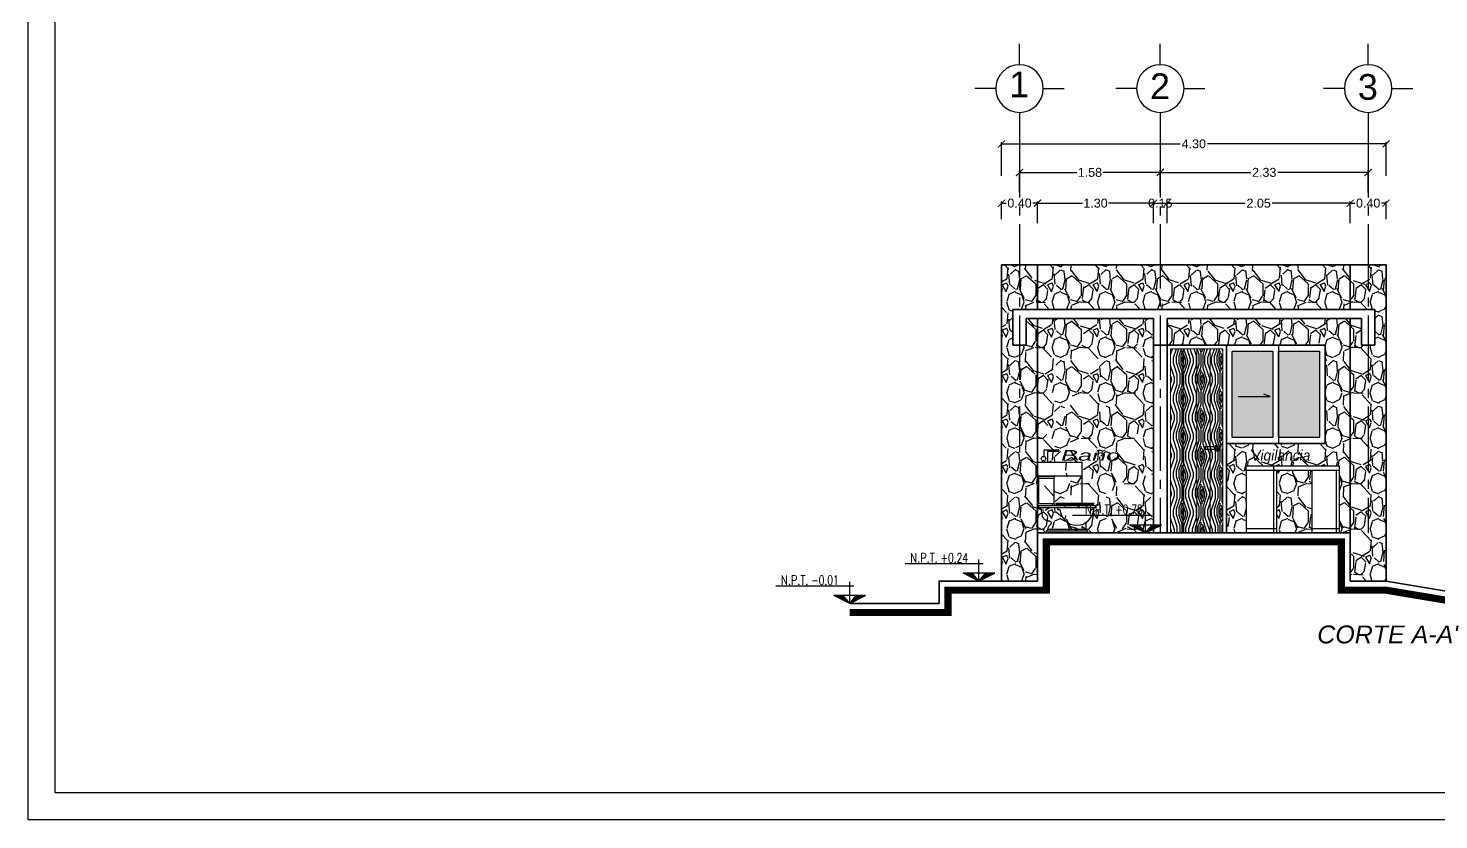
# Model space of a CAD drawing. Header units: millimetres. Extents: x 525387 to 527545, y 2235066 to 2235448.
# Drawn here: x 525706.13 to 525721.91, y 2235177.97 to 2235186.83 of the extents above; entities that cross this region are included whole.
import ezdxf
from ezdxf.enums import TextEntityAlignment as Align

# ---------------------------------------------------------------- set-up
doc = ezdxf.new("R2010")
doc.units = ezdxf.units.MM
doc.linetypes.add('ACAD_ISO04W100', pattern=[30, 24, -3, 0, -3])
for name, color, linetype in [('auxiliar', 6, 'Continuous'), ('COTAS', 2, 'Continuous'), ('EJES', 1, 'Continuous'), ('muebles', 2, 'Continuous'), ('pie de plano', 7, 'Continuous'), ('Texto', 7, 'Continuous'), ('ventanas', 3, 'Continuous')]:
    doc.layers.add(name, color=color, linetype=linetype)
doc.layers.add('muro', color=5, linetype='Continuous', lineweight=35)
doc.layers.add('puertas', color=2, linetype='Continuous', lineweight=13)
doc.styles.add('ARIAL', font='ariali.ttf')
doc.styles.add('ROMANS', font='romans')
doc.styles.get("Standard").update_dxf_attribs({"font": 'arial.ttf'})
doc.styles.add('STYLE1', font='arial.ttf')
doc.dimstyles.new('ISO-25', dxfattribs={"dimtxt": 0.04, "dimasz": 0.02, "dimexe": 0.02, "dimexo": 0.02, "dimgap": 0.02, "dimtad": 0, "dimtih": 1, "dimtoh": 1, "dimzin": 1, "dimdsep": 46, "dimtxsty": 'Standard', "dimcen": 0.02, "dimazin": 0, "dimtfac": 1, "dimtmove": 0, "dimatfit": 3, "dimfxl": 1, "dimarcsym": 0})
pattern_1 = [(138.0127875000001, (-71.97392031262443, -8.475744534792602), (-4.571999999716357, 4.064000000319163), [0.06834428800000002, -6.766096727913001]), (94.96974100000003, (-72.02472031262442, -8.430024534792603), (0.5080000289395837, -6.095999997588102), [0.117280944, -11.61080977870479]), (42.51044709999998, (-72.03488031262442, -8.313184534792603), (-5.587999998049193, -5.080000002145498), [0.08269630399999997, -8.186944558819993]), (177.273689, (-72.16188031262442, -8.115064534792602), (10.15999999994663, -0.5080000010639469), [0.106800904, -10.5732874851476]), (202.8336541800001, (-72.26856031262443, -8.109984534792602), (6.095999999911093, 2.540000000212681), [0.10472674, -10.3679615490688]), (267.2736889999999, (-72.36508031262443, -8.150624534792602), (0.5080000010639476, 10.15999999994663), [0.106800904, -10.5732874851476]), (307.69424047, (-72.37016031262442, -8.257304534792603), (-5.080000000380083, 6.603999999707181), [0.1412387319999999, -13.9826230628494]), (342.25532837, (-72.28380031262442, -8.369064534792603), (11.17599999969577, -3.556000000955861), [0.133343904, -13.201051320381]), (31.42956562000002, (-72.15680031262443, -8.409704534792603), (6.603999999645206, 4.064000000576624), [0.1071626, -10.6091091397424]), (85.23635829999996, (-72.06536031262442, -8.353824534792603), (-0.5080000008778524, -5.587999999919906), [0.122342656, -5.994787389999998]), (132.3974378, (-72.05520031262442, -8.231904534792601), (-5.588000000212799, 6.095999999804934), [0.158215584, -15.6633545024354]), (48.81407483, (-72.16696031262443, -8.617984534792603), (3.048000000247837, 3.555999999786702), [0.054000908, -5.346113164868801]), (81.46923440000003, (-72.13140031262442, -8.577344534792601), (-1.01599999884747, -6.604000000177932), [0.102736396, -10.17092779940799]), (134.9999999999999, (-72.11616031262443, -8.475744534792602), (-0.508000000000048, 1.643723596710471e-16), [0.07184186800000002, -0.6465786216856001]), (113.19859051, (-72.05520031262442, -8.440184534792602), (1.015999999821867, -2.540000000069218), [0.03868826400000001, -3.8301244737788]), (201.80140949, (-72.07044031262443, -8.404624534792601), (1.523999999964575, 0.5080000001062989), [0.05471312399999999, -2.680950597999999]), (300.96375653, (-72.12124031262442, -8.424944534792601), (1.015999999944225, -1.524000000037277), [0.088863932, -2.873259630582]), (71.56505118000001, (-72.07552031262442, -8.501144534792601), (-0.507999999946751, -1.016000000026517), [0.06425742800000002, -1.5421796233656]), (286.389540334, (-72.07044031262443, -8.109984534792602), (1.524000000000048, -5.08000000000003), [0.09001759999999998, -8.911765334507795]), (340.34617594, (-72.04504031262442, -8.196344534792603), (-5.587999999934083, 2.032000000185864), [0.075519788, -7.476443135640001]), (203.1985905099999, (-71.97392031262443, -8.501144534792601), (2.540000000071057, 1.015999999822652), [0.07737602000000002, -3.7914367177788]), (253.61045967, (-72.04504031262442, -8.531624534792602), (1.523999999644573, 5.080000000106459), [0.09001759999999998, -8.911765334507994]), (249.44395478, (-72.38540031262443, -8.109984534792602), (1.016000000000043, 2.539999999999973), [0.08680704, -4.253546862621202]), (204.7751406, (-72.41588031262442, -8.191264534792602), (5.587999998625453, 2.540000003023386), [0.07273442399999995, -7.200718676143999]), (336.80140949, (-72.48192031262442, -8.506224534792603), (2.540000000063861, -1.01599999984046), [0.07737602000000002, -3.7914367177788]), (287.35402464, (-72.41080031262442, -8.536704534792602), (-2.032000000426492, 6.603999999868606), [0.08515654800000004, -8.430475196040002]), (339.44395478, (-72.48192031262442, -8.257304534792603), (-2.539999999992927, 1.016000000017693), [0.04340351999999997, -4.296950382621198]), (11.309932474, (-72.48192031262442, -8.475744534792602), (2.032000000000074, 0.5080000000000797), [0.02590292, -2.564398992905201]), (75.96375653200006, (-72.45652031262442, -8.470664534792602), (-0.5079999999999734, -1.523999999999903), [0.10472674, -1.9898109178138]), (96.00900595999991, (-72.43112031262443, -8.369064534792603), (0.5080000002658699, -5.079999999973075), [0.09705339999999998, -9.608272972667399]), (213.6900675300001, (-72.16696031262443, -8.424944534792601), (1.015999999964741, 0.5080000000705936), [0.073264776, -1.758355271936]), (263.1572265899999, (-72.22792031262442, -8.465584534792603), (-1.015999999547881, -8.636000000053137), [0.127911352, -12.6632018130062]), (330.9453958999999, (-72.24316031262443, -8.592584534792602), (-3.555999999968051, 2.032000000055938), [0.05230164800000001, -5.177878463622001]), (0, (-72.19744031262442, -8.617984534792603), (0.5080000000000002, 0.508), [0.03048000000000001, -0.4775200000000001]), (30.25643716000002, (-72.41588031262442, -8.358904534792602), (-3.55600000014196, -2.031999999751433), [0.07057339199999996, -6.986788154639997]), (318.0127875, (-72.35492031262443, -8.323344534792602), (4.571999999702041, -4.06400000033507), [0.136688576, -6.697752439913001]), (270, (-72.25332031262442, -8.414784534792602), (0.508, -0.5080000000000002), [0.13208, -0.3759200000000001]), (235.3048465, (-72.25332031262442, -8.546864534792602), (-3.555999997250917, -5.080000001924306), [0.08032191200000001, -7.951863344828002]), (164.0546040999999, (-72.29904031262443, -8.612904534792602), (-2.03200000000895, 0.5079999999645117), [0.073965816, -3.624330007754401]), (117.6459753599999, (-72.37016031262442, -8.592584534792602), (-5.07999999932615, 9.652000000354674), [0.12042902, -11.9224928845876]), (85.42607873999997, (-72.42604031262442, -8.485904534792603), (0.5079999999998969, 6.603999999999767), [0.127405892, -12.613169291248])]

# ---------------------------------------------------------------- blocks, each defined once
blk = doc.blocks.new('Muba02al')
at = {"color": 0, "linetype": 'ByBlock'}
for p, q in [((0.02500000000000036, 0.745000000000001), (0.02500000000000036, 0.3850000000000016)), ((0.02500000000000036, 0.745000000000001), (0.2249999999999996, 0.745000000000001)), ((0.2249999999999996, 0.745000000000001), (0.2249999999999996, 0.3850000000000016)), ((0.02500000000000036, 0.7199999999999989), (0.2249999999999996, 0.7199999999999989)), ((0.02500000000000036, 0.3850000000000016), (0.2249999999999996, 0.3850000000000016)), ((0.2503126422590114, 0.3925871186160528), (0.7496873577409904, 0.3925871186160528)), ((0.2503126422590114, 0.3925871186160528), (0.2503126422590114, 0.3725871186160532)), ((0.2503126422590114, 0.3725871186160532), (0.7496873577409904, 0.3725871186160532)), ((0.7496873577409904, 0.3725871186160532), (0.7496873577409904, 0.3925871186160528)), ((0.02500000000000036, 0.3599999999999994), (0.7750000000000004, 0.3599999999999994)), ((0.02500000000000036, 0.3599999999999994), (0.02500000000000036, 0.3349999999999973)), ((0.02500000000000036, 0.3349999999999973), (0.7750000000000004, 0.3349999999999973)), ((0.2750000000000004, 0.3349999999999973), (0.2750000000000004, 0.3099999999999987)), ((0.2750000000000004, 0.3099999999999987), (0.3047940579615229, 0.3099999999999987)), ((0.75, 0.3099999999999987), (0.75, 0.3349999999999973)), ((0.7750000000000004, 0.3349999999999973), (0.7750000000000004, 0.3599999999999994)), ((0.125, 0.02500000000000213), (0.6750000000000007, 0.02500000000000213)), ((0.125, 0.02500000000000213), (0.125, 0)), ((0.125, 0), (0.6750000000000007, 0)), ((0.1467287260846, 0.05000000000000071), (0.6499999999999968, 0.05000000000000071)), ((0.6499999999999986, 0.02500000000000213), (0.649999999999995, 0.1371423583025795)), ((0.6750000000000007, 0), (0.6749999999999989, 0.02500000000000213))]:
    blk.add_line(p, q, dxfattribs=at)
blk.add_lwpolyline([(0.1419965756942556, 0.02500000000000213), (0.1473731765537512, 0.05340463856805044), (0.1508805975453047, 0.06670495325166925), (0.1547303627555348, 0.07753913356862441), (0.1588043393202465, 0.08623776700251184), (0.1629843943752505, 0.09313144103692039), (0.1671523950563589, 0.09855074315544599), (0.1711902084993806, 0.1028262608416846), (0.1749797018401225, 0.1062885815792285), (0.1784236364624867, 0.1092288797453556), (0.1815083507427211, 0.1117806772920744), (0.1842410773051633, 0.1140380830650827), (0.1866290487741527, 0.1160952059100744), (0.1886794977740269, 0.1180461546727436), (0.1903996569291238, 0.1199850381987844), (0.1917967588637826, 0.1220059653338943), (0.192878036202341, 0.1242030449237639), (0.1936446943821881, 0.1266426357698478), (0.1940738300929201, 0.1292800964966254), (0.1941365128371846, 0.1320430356843225), (0.1938038121176291, 0.1348590619131862), (0.1930467974368995, 0.1376557837634458), (0.1918365382976432, 0.1403608098153342), (0.1901441042025098, 0.1429017486490913), (0.1879405646541432, 0.1452062088449431), (0.1851994000299726, 0.1472235164090669), (0.181903734206541, 0.1489898670513341), (0.1780391019351732, 0.1505631739075604), (0.1735910379671921, 0.1520013501135615), (0.1685450770539223, 0.1533623088051463), (0.1628867539466849, 0.1547039631181271), (0.1566016033968065, 0.156084226188316), (0.1496751601556081, 0.1575610111515218), (0.1421299257210329, 0.1592183724895868), (0.1341362685774907, 0.161244930068456), (0.1259015239560082, 0.1638554451000971), (0.1176330270876154, 0.1672646787964815), (0.1095381132033371, 0.1716873923695736), (0.1018241175342052, 0.1773383470313483), (0.0946983753112427, 0.1844323039937734), (0.08836822176548154, 0.1931840244688203), (0.08296143326022865, 0.2038130957631061), (0.07828755068791082, 0.2165584095618627), (0.07407655607323704, 0.2316636836449604), (0.0700584314409145, 0.2493726357922732), (0.0659631588156504, 0.2699289837836822), (0.06152072022215371, 0.2935764453990615), (0.05646109768513341, 0.3205587384182849), (0.0536509772382896, 0.3349999999999973)], dxfattribs=at)
blk.add_arc((0.527397028980749, 0.3234238494320145), 0.2230073596098832, 183.4509854499593, 356.5490145500411, dxfattribs=at)
blk = doc.blocks.new('EJE')
at = {"layer": 'EJES', "color": 2}
for p, q in [((-0.7800000000006548, 0.4159999999999116), (-0.7800000000006548, 0.7800000000000296)), ((-1.195999999999913, 0), (-1.5600000000004, 0)), ((-0.3640000000004875, 0), (0, 0)), ((-0.7800000000006548, -0.4160000000000679), (-0.7800000000006548, -0.7800000000000296))]:
    blk.add_line(p, q, dxfattribs=at)
at = {"layer": 'EJES', "color": 4}
blk.add_circle((-0.7800000000006548, 0), 0.4160000000000001, dxfattribs=at)
blk = doc.blocks.new('_ArchTick')
at = {"color": 0, "linetype": 'ByBlock', "lineweight": 0, "const_width": 0.15}
blk.add_lwpolyline([(-0.5, -0.5), (0.5, 0.5)], dxfattribs=at)
blk = doc.blocks.new('*D214')
at = {"layer": 'COTAS', "color": 0, "linetype": 'Continuous', "lineweight": -2, "transparency": 16777216}
for p, q in [((525717.2207821901, 2235184.992184761), (525717.2207821901, 2235185.236037777)), ((525717.2207821901, 2235185.216037777), (525717.8630093388, 2235185.216037777)), ((525718.7957821903, 2235185.216037777), (525718.1535550415, 2235185.216037777)), ((525718.7957821903, 2235184.992184761), (525718.7957821903, 2235185.236037777))]:
    blk.add_line(p, q, dxfattribs=at)
at = {"layer": 'Defpoints', "color": 0, "linetype": 'Continuous', "transparency": 16777216}
for p in [(525718.7957821903, 2235185.216037777), (525717.2207821901, 2235184.97218476), (525718.7957821903, 2235184.97218476)]:
    blk.add_point(p, dxfattribs=at)
at = {"layer": 'COTAS', "color": 0, "linetype": 'Continuous', "lineweight": -2, "transparency": 16777216, "xscale": 0.08, "yscale": 0.08, "zscale": 0.08, "rotation": 180}
blk.add_blockref('_ArchTick', (525717.2207821901, 2235185.216037777), dxfattribs=at)
at = {"layer": 'COTAS', "color": 0, "linetype": 'Continuous', "lineweight": -2, "transparency": 16777216, "xscale": 0.08, "yscale": 0.08, "zscale": 0.08}
blk.add_blockref('_ArchTick', (525718.7957821903, 2235185.216037777), dxfattribs=at)
at = {"layer": 'COTAS', "color": 0, "linetype": 'Continuous', "lineweight": -3, "transparency": 16777216, "insert": (525718.0082821902, 2235185.216037777), "char_height": 0.1, "attachment_point": 5}
blk.add_mtext('1.58', dxfattribs=at)
blk = doc.blocks.new('*D215')
at = {"layer": 'COTAS', "color": 0, "linetype": 'Continuous', "lineweight": -2, "transparency": 16777216}
for p, q in [((525717.0207821904, 2235185.178391269), (525717.0207821904, 2235185.555387264)), ((525717.0207821904, 2235185.535387264), (525719.0190632271, 2235185.535387264)), ((525721.3207821902, 2235185.535387264), (525719.3225011535, 2235185.535387264)), ((525721.3207821902, 2235185.178391269), (525721.3207821902, 2235185.555387264))]:
    blk.add_line(p, q, dxfattribs=at)
at = {"layer": 'Defpoints', "color": 0, "linetype": 'Continuous', "transparency": 16777216}
for p in [(525717.0207821904, 2235185.535387264), (525717.0207821904, 2235185.158391269), (525721.3207821902, 2235185.158391269)]:
    blk.add_point(p, dxfattribs=at)
at = {"layer": 'COTAS', "color": 0, "linetype": 'Continuous', "lineweight": -2, "transparency": 16777216, "xscale": 0.08, "yscale": 0.08, "zscale": 0.08, "rotation": 180}
blk.add_blockref('_ArchTick', (525717.0207821904, 2235185.535387264), dxfattribs=at)
at = {"layer": 'COTAS', "color": 0, "linetype": 'Continuous', "lineweight": -2, "transparency": 16777216, "xscale": 0.08, "yscale": 0.08, "zscale": 0.08}
blk.add_blockref('_ArchTick', (525721.3207821902, 2235185.535387264), dxfattribs=at)
at = {"layer": 'COTAS', "color": 0, "linetype": 'Continuous', "lineweight": -3, "transparency": 16777216, "insert": (525719.1707821903, 2235185.535387264), "char_height": 0.1, "attachment_point": 5}
blk.add_mtext('4.30', dxfattribs=at)
blk = doc.blocks.new('*D216')
at = {"layer": 'COTAS', "color": 0, "linetype": 'Continuous', "lineweight": -2, "transparency": 16777216}
for p, q in [((525718.7957821903, 2235184.992184761), (525718.7957821903, 2235185.236037776)), ((525718.7957821903, 2235185.216037776), (525719.8075523134, 2235185.216037776)), ((525721.1207821909, 2235185.216037776), (525720.1090120678, 2235185.216037776)), ((525721.1207821909, 2235184.992184761), (525721.1207821909, 2235185.236037776))]:
    blk.add_line(p, q, dxfattribs=at)
at = {"layer": 'Defpoints', "color": 0, "linetype": 'Continuous', "transparency": 16777216}
for p in [(525721.1207821909, 2235185.216037776), (525718.7957821903, 2235184.97218476), (525721.1207821909, 2235184.97218476)]:
    blk.add_point(p, dxfattribs=at)
at = {"layer": 'COTAS', "color": 0, "linetype": 'Continuous', "lineweight": -2, "transparency": 16777216, "xscale": 0.08, "yscale": 0.08, "zscale": 0.08, "rotation": 180}
blk.add_blockref('_ArchTick', (525718.7957821903, 2235185.216037776), dxfattribs=at)
at = {"layer": 'COTAS', "color": 0, "linetype": 'Continuous', "lineweight": -2, "transparency": 16777216, "xscale": 0.08, "yscale": 0.08, "zscale": 0.08}
blk.add_blockref('_ArchTick', (525721.1207821909, 2235185.216037776), dxfattribs=at)
at = {"layer": 'COTAS', "color": 0, "linetype": 'Continuous', "lineweight": -3, "transparency": 16777216, "insert": (525719.9582821906, 2235185.216037776), "char_height": 0.1, "attachment_point": 5}
blk.add_mtext('2.33', dxfattribs=at)
blk = doc.blocks.new('*D217')
at = {"layer": 'COTAS', "color": 0, "linetype": 'Continuous', "lineweight": -2, "transparency": 16777216}
for p, q in [((525717.4207821907, 2235184.64780044), (525717.4207821907, 2235184.891653457)), ((525717.4207821907, 2235184.871653457), (525717.9257821895, 2235184.871653457)), ((525718.7207821882, 2235184.871653457), (525718.2157821895, 2235184.871653457)), ((525718.7207821882, 2235184.64780044), (525718.7207821882, 2235184.891653457))]:
    blk.add_line(p, q, dxfattribs=at)
at = {"layer": 'Defpoints', "color": 0, "linetype": 'Continuous', "transparency": 16777216}
for p in [(525718.7207821882, 2235184.871653457), (525717.4207821907, 2235184.627800439), (525718.7207821882, 2235184.627800439)]:
    blk.add_point(p, dxfattribs=at)
at = {"layer": 'COTAS', "color": 0, "linetype": 'Continuous', "lineweight": -2, "transparency": 16777216, "xscale": 0.08, "yscale": 0.08, "zscale": 0.08, "rotation": 180}
blk.add_blockref('_ArchTick', (525717.4207821907, 2235184.871653457), dxfattribs=at)
at = {"layer": 'COTAS', "color": 0, "linetype": 'Continuous', "lineweight": -2, "transparency": 16777216, "xscale": 0.08, "yscale": 0.08, "zscale": 0.08}
blk.add_blockref('_ArchTick', (525718.7207821882, 2235184.871653457), dxfattribs=at)
at = {"layer": 'COTAS', "color": 0, "linetype": 'Continuous', "lineweight": -3, "transparency": 16777216, "insert": (525718.0707821895, 2235184.871653457), "char_height": 0.1, "attachment_point": 5}
blk.add_mtext('1.30', dxfattribs=at)
blk = doc.blocks.new('*D218')
at = {"layer": 'COTAS', "color": 0, "linetype": 'Continuous', "lineweight": -2, "transparency": 16777216}
for p, q in [((525717.0207821904, 2235184.691653459), (525717.0207821904, 2235184.891653456)), ((525717.0207821904, 2235184.871653456), (525717.0710755057, 2235184.871653456)), ((525717.4207821907, 2235184.871653456), (525717.3704888754, 2235184.871653456)), ((525717.4207821907, 2235184.691653459), (525717.4207821907, 2235184.891653456))]:
    blk.add_line(p, q, dxfattribs=at)
at = {"layer": 'Defpoints', "color": 0, "linetype": 'Continuous', "transparency": 16777216}
for p in [(525717.4207821907, 2235184.871653456), (525717.0207821904, 2235184.671653459), (525717.4207821907, 2235184.671653459)]:
    blk.add_point(p, dxfattribs=at)
at = {"layer": 'COTAS', "color": 0, "linetype": 'Continuous', "lineweight": -2, "transparency": 16777216, "xscale": 0.08, "yscale": 0.08, "zscale": 0.08, "rotation": 180}
blk.add_blockref('_ArchTick', (525717.0207821904, 2235184.871653456), dxfattribs=at)
at = {"layer": 'COTAS', "color": 0, "linetype": 'Continuous', "lineweight": -2, "transparency": 16777216, "xscale": 0.08, "yscale": 0.08, "zscale": 0.08}
blk.add_blockref('_ArchTick', (525717.4207821907, 2235184.871653456), dxfattribs=at)
at = {"layer": 'COTAS', "color": 0, "linetype": 'Continuous', "lineweight": -3, "transparency": 16777216, "insert": (525717.2207821906, 2235184.871653456), "char_height": 0.1, "attachment_point": 5}
blk.add_mtext('0.40', dxfattribs=at)
blk = doc.blocks.new('*D219')
at = {"layer": 'COTAS', "color": 0, "linetype": 'Continuous', "lineweight": -2, "transparency": 16777216}
for p, q in [((525718.8707821881, 2235184.64780044), (525718.8707821881, 2235184.891653455)), ((525718.8707821881, 2235184.871653455), (525719.7446771414, 2235184.871653455)), ((525720.9207821903, 2235184.871653455), (525720.046887237, 2235184.871653455)), ((525720.9207821903, 2235184.64780044), (525720.9207821903, 2235184.891653455))]:
    blk.add_line(p, q, dxfattribs=at)
at = {"layer": 'Defpoints', "color": 0, "linetype": 'Continuous', "transparency": 16777216}
for p in [(525720.9207821903, 2235184.871653455), (525718.8707821881, 2235184.627800439), (525720.9207821903, 2235184.627800439)]:
    blk.add_point(p, dxfattribs=at)
at = {"layer": 'COTAS', "color": 0, "linetype": 'Continuous', "lineweight": -2, "transparency": 16777216, "xscale": 0.08, "yscale": 0.08, "zscale": 0.08, "rotation": 180}
blk.add_blockref('_ArchTick', (525718.8707821881, 2235184.871653455), dxfattribs=at)
at = {"layer": 'COTAS', "color": 0, "linetype": 'Continuous', "lineweight": -2, "transparency": 16777216, "xscale": 0.08, "yscale": 0.08, "zscale": 0.08}
blk.add_blockref('_ArchTick', (525720.9207821903, 2235184.871653455), dxfattribs=at)
at = {"layer": 'COTAS', "color": 0, "linetype": 'Continuous', "lineweight": -3, "transparency": 16777216, "insert": (525719.8957821892, 2235184.871653455), "char_height": 0.1, "attachment_point": 5}
blk.add_mtext('2.05', dxfattribs=at)
blk = doc.blocks.new('*D220')
at = {"layer": 'COTAS', "color": 0, "linetype": 'Continuous', "lineweight": -2, "transparency": 16777216}
for p, q in [((525720.9207821903, 2235184.691653459), (525720.9207821903, 2235184.891653455)), ((525720.9207821903, 2235184.871653455), (525720.9710755056, 2235184.871653455)), ((525721.3207821907, 2235184.871653455), (525721.2704888753, 2235184.871653455)), ((525721.3207821907, 2235184.691653459), (525721.3207821907, 2235184.891653455))]:
    blk.add_line(p, q, dxfattribs=at)
at = {"layer": 'Defpoints', "color": 0, "linetype": 'Continuous', "transparency": 16777216}
for p in [(525721.3207821907, 2235184.871653455), (525720.9207821903, 2235184.671653459), (525721.3207821907, 2235184.671653459)]:
    blk.add_point(p, dxfattribs=at)
at = {"layer": 'COTAS', "color": 0, "linetype": 'Continuous', "lineweight": -2, "transparency": 16777216, "xscale": 0.08, "yscale": 0.08, "zscale": 0.08, "rotation": 180}
blk.add_blockref('_ArchTick', (525720.9207821903, 2235184.871653455), dxfattribs=at)
at = {"layer": 'COTAS', "color": 0, "linetype": 'Continuous', "lineweight": -2, "transparency": 16777216, "xscale": 0.08, "yscale": 0.08, "zscale": 0.08}
blk.add_blockref('_ArchTick', (525721.3207821907, 2235184.871653455), dxfattribs=at)
at = {"layer": 'COTAS', "color": 0, "linetype": 'Continuous', "lineweight": -3, "transparency": 16777216, "insert": (525721.1207821905, 2235184.871653455), "char_height": 0.1, "attachment_point": 5}
blk.add_mtext('0.40', dxfattribs=at)
blk = doc.blocks.new('*D221')
at = {"layer": 'COTAS', "color": 0, "linetype": 'Continuous', "lineweight": -2, "transparency": 16777216}
for p, q in [((525718.7207821873, 2235184.691653459), (525718.7207821873, 2235184.891653456)), ((525718.7207821873, 2235184.871653456), (525718.8707821891, 2235184.871653456)), ((525718.8707821891, 2235184.691653459), (525718.8707821891, 2235184.891653456))]:
    blk.add_line(p, q, dxfattribs=at)
at = {"layer": 'Defpoints', "color": 0, "linetype": 'Continuous', "transparency": 16777216}
for p in [(525718.8707821891, 2235184.871653456), (525718.7207821873, 2235184.671653459), (525718.8707821891, 2235184.671653459)]:
    blk.add_point(p, dxfattribs=at)
at = {"layer": 'COTAS', "color": 0, "linetype": 'Continuous', "lineweight": -2, "transparency": 16777216, "xscale": 0.08, "yscale": 0.08, "zscale": 0.08, "rotation": 180}
blk.add_blockref('_ArchTick', (525718.7207821873, 2235184.871653456), dxfattribs=at)
at = {"layer": 'COTAS', "color": 0, "linetype": 'Continuous', "lineweight": -2, "transparency": 16777216, "xscale": 0.08, "yscale": 0.08, "zscale": 0.08}
blk.add_blockref('_ArchTick', (525718.8707821891, 2235184.871653456), dxfattribs=at)
at = {"layer": 'COTAS', "color": 0, "linetype": 'Continuous', "lineweight": -3, "transparency": 16777216, "insert": (525718.7957821882, 2235184.871653456), "char_height": 0.1, "attachment_point": 5}
blk.add_mtext('0.15', dxfattribs=at)

msp = doc.modelspace()

# ---------------------------------------------------------------- hatches: boundary and pattern name
at = {"layer": 'muebles', "ltscale": 0.02}
h = msp.add_hatch(dxfattribs=at)
h.set_pattern_fill('HTWOOD25', color=22, scale=0.6022406249999998, angle=-90.76999999999975, style=0, pattern_type=2)
h.set_pattern_definition([(45, (525681.5749868854, 2235181.312285044), (0, 0.4258484298435246), [0.015056015625, -0.286064296875]), (135, (525681.5856330964, 2235181.471978205), (-0.4258484298435246, 3.343107041198223e-17), [0.03011203125, -0.27100828125]), (90, (525681.5643406747, 2235181.40810094), (-0.2129242149258131, 0.2129242149258131), [0.02128920609375, -0.06386761828125, 0.02128920609375, -0.0425784121875, 0.1490545546875, -0.1277694324777642]), (90, (525681.5749868854, 2235181.290992622), (-0.2129242149258131, 0.2129242149258131), [0.02129221729687501, -0.04258443459375001, 0.02129221729687501, -0.3406795605436782]), (90, (525681.6282179393, 2235181.386808519), (-0.2129242149258131, 0.2129242149258131), [0.02129221729687501, -0.4045562124343032]), (90, (525681.6601565714, 2235181.397454729), (-0.2129242149258131, 0.2129242149258131), [0.02129221729687501, -0.4045562124343032]), (90, (525681.6069255178, 2235181.386808519), (-0.2129242149258131, 0.2129242149258131), [0.02129221729687501, -0.4045562124343032]), (90, (525681.5856330964, 2235181.386808519), (-0.2129242149258131, 0.2129242149258131), [0.04258443459375001, -0.383263995137428]), (90, (525681.4791709888, 2235181.599732733), (-0.2129242149258131, 0.2129242149258131), [0.04258443459375001, -0.383263995137428]), (90, (525681.553694464, 2235181.376162308), (-0.2129242149258131, 0.2129242149258131), [0.08516886918750002, -0.3406795605436782]), (90, (525681.5324020425, 2235181.376162308), (-0.2129242149258131, 0.2129242149258131), [0.08516886918750002, -0.3406795605436782]), (90, (525681.6069255178, 2235181.578440312), (-0.2129242149258131, 0.2129242149258131), [0.08516886918750002, -0.3406795605436782]), (90, (525681.5004634103, 2235181.386808519), (-0.2129242149258131, 0.2129242149258131), [0.06387725413125, -0.3619711755999282]), (90, (525681.425939935, 2235181.376162308), (-0.2129242149258131, 0.2129242149258131), [0.06387725413125, -0.3619711755999282]), (90, (525681.4685247781, 2235181.376162308), (-0.2129242149258131, 0.2129242149258131), [0.06387725413125, -0.3619711755999282]), (90, (525681.5430482532, 2235181.578440312), (-0.2129242149258131, 0.2129242149258131), [0.1064621102934375, -0.3193863194377406]), (90, (525681.511109621, 2235181.567794102), (-0.2129242149258131, 0.2129242149258131), [0.1064621102934375, -0.3193863194377406]), (90, (525681.5856330963, 2235181.535855469), (-0.2129242149258131, 0.2129242149258131), [0.1490469501951281, -0.2768014792349297]), (71.5650512, (525681.5749868854, 2235181.354869887), (0.2129242148365989, 0.2129242150069658), [0.03366627173535924, -0.6396592141622789]), (71.5650512, (525681.553694464, 2235181.461331994), (0.2129242148365989, 0.2129242150069658), [0.03366627173535924, -0.6396592141622789]), (71.5650512, (525681.5643406747, 2235181.429393362), (0.2129242148365989, 0.2129242150069658), [0.03366627173535924, -0.6396592141622789]), (71.5650512, (525681.5856330963, 2235181.322931255), (0.2129242148365989, 0.2129242150069658), [0.06733254949312473, -0.6059929385123555]), (71.5650512, (525681.5324020425, 2235181.461331994), (0.2129242148365989, 0.2129242150069658), [0.1009988230352059, -0.5723266649702743]), (71.5650512, (525681.5004634102, 2235181.450685784), (0.2129242148365989, 0.2129242150069658), [0.1346650974806479, -0.5386603905248321]), (71.5650512, (525681.4685247781, 2235181.440039573), (0.2129242148365989, 0.2129242150069658), [0.1346650974806479, -0.5386603905248321]), (71.5650512, (525681.3727088814, 2235181.471978205), (0.2129242148365989, 0.2129242150069658), [0.1346650974806479, -0.5386603905248321]), (71.5650512, (525681.3940013027, 2235181.450685784), (0.2129242148365989, 0.2129242150069658), [0.1683313737328119, -0.504994114272668]), (71.5650512, (525681.425939935, 2235181.440039573), (0.2129242148365989, 0.2129242150069658), [0.1683313737328119, -0.504994114272668]), (108.43494882, (525681.5856330963, 2235181.429393362), (-0.2129242149109234, 0.2129242149326411), [0.03366627173535932, -0.6396592141622796]), (108.43494882, (525681.5749868854, 2235181.376162308), (-0.2129242149109234, 0.2129242149326411), [0.03366627173535932, -0.6396592141622796]), (108.43494882, (525681.5749868854, 2235181.312285044), (-0.2129242149109234, 0.2129242149326411), [0.06733254949312488, -0.6059929385123561]), (108.43494882, (525681.6069255178, 2235181.40810094), (-0.2129242149109234, 0.2129242149326411), [0.06733254949312488, -0.6059929385123561]), (108.43494882, (525681.5643406747, 2235181.280346411), (-0.2129242149109234, 0.2129242149326411), [0.100998823035206, -0.5723266649702756]), (108.43494882, (525681.5430482532, 2235181.259053989), (-0.2129242149109234, 0.2129242149326411), [0.1346650974806482, -0.5386603905248335]), (108.43494882, (525681.7240338359, 2235181.461331994), (-0.2129242149109234, 0.2129242149326411), [0.1346650974806482, -0.5386603905248335]), (108.43494882, (525681.6282179393, 2235181.40810094), (-0.2129242149109234, 0.2129242149326411), [0.1346650974806482, -0.5386603905248335]), (108.43494882, (525681.6920952036, 2235181.429393362), (-0.2129242149109234, 0.2129242149326411), [0.1683313737328121, -0.5049941142726695]), (108.43494882, (525681.6601565715, 2235181.418747151), (-0.2129242149109234, 0.2129242149326411), [0.1683313737328121, -0.5049941142726695])])
h.paths.add_polyline_path([(525719.4945108509, 2235183.241900174), (525718.9107821903, 2235183.241900174), (525718.9107821899, 2235181.181900174), (525719.4945108509, 2235181.181900174)])
at = {"layer": 'muro', "linetype": 'Continuous', "lineweight": -3}
h = msp.add_hatch(dxfattribs=at)
h.set_pattern_fill('GRAVEL', color=41, scale=0.02, angle=270)
h.set_pattern_definition(pattern_1)
h.paths.add_polyline_path([(525717.0207821904, 2235180.641900174), (525717.4207821903, 2235180.641900174), (525717.4207821903, 2235183.581900174), (525717.2957821903, 2235183.581900174), (525717.2957821902, 2235183.281900174), (525717.1457821904, 2235183.281900174), (525717.1457821904, 2235183.681900174), (525717.4207821903, 2235183.681900174), (525717.4207821903, 2235184.181900174), (525717.0207821904, 2235184.181900174)])
h = msp.add_hatch(dxfattribs=at)
h.set_pattern_fill('GRAVEL', color=41, scale=0.02, angle=270)
h.set_pattern_definition(pattern_1)
h.paths.add_polyline_path([(525720.9207821903, 2235183.681900174), (525720.9207821903, 2235184.181900174), (525717.4207821903, 2235184.181900174), (525717.4207821903, 2235183.681900174)])
h = msp.add_hatch(dxfattribs=at)
h.set_pattern_fill('GRAVEL', color=41, scale=0.02, angle=270)
h.set_pattern_definition(pattern_1)
h.paths.add_polyline_path([(525720.9207821903, 2235180.641900174), (525721.3207821902, 2235180.641900174), (525721.3207821902, 2235184.181900174), (525720.9207821903, 2235184.181900174), (525720.9207821903, 2235183.681900174), (525721.1957821902, 2235183.681900174), (525721.1957821902, 2235183.281900174), (525721.0457821904, 2235183.281900174), (525721.0457821903, 2235183.581900174), (525720.9207821903, 2235183.581900174)])
h = msp.add_hatch(dxfattribs=at)
h.set_pattern_fill('GRAVEL', color=41, scale=0.02, angle=270)
h.set_pattern_definition(pattern_1)
h.paths.add_polyline_path([(525718.7207821894, 2235183.281900174), (525718.7207821902, 2235183.581900174), (525717.4207821903, 2235183.581900174), (525717.4207821903, 2235181.971900174), (525717.4789892978, 2235181.971900174), (525717.4789892978, 2235181.988694971, -0.3027756376260913), (525717.4629892978, 2235182.012694971, -0.4702738258470032), (525717.493836914, 2235182.038239063), (525717.493836914, 2235182.101400174, -0.4142135623730951), (525717.5038369138, 2235182.111400174), (525717.6526303513, 2235182.111400174, -0.4142135589633694), (525717.6626303511, 2235182.101400174, -0.383736007444147), (525717.6527305774, 2235182.092400174), (525717.533836914, 2235182.092400174), (525717.533836914, 2235181.971900174), (525717.9207821903, 2235181.971900174), (525717.9207821903, 2235181.515599225), (525718.0502650946, 2235181.515599225), (525718.0502650946, 2235181.498599225), (525717.6257965865, 2235181.498599225), (525717.6257965865, 2235181.515599225), (525717.9207821903, 2235181.515599225), (525717.9207821903, 2235181.821900174), (525717.4207821903, 2235181.821900174), (525717.4207821903, 2235181.181900174), (525717.5192808405, 2235181.181900174), (525717.5192808405, 2235181.203150174), (525717.9655308406, 2235181.203150174), (525717.9655308406, 2235181.298471178, -0.5767704772050428), (525717.6721057899, 2235181.445400174), (525717.6467808406, 2235181.445400174), (525717.6467808406, 2235181.466650174), (525717.4342808406, 2235181.466650174), (525717.4342808406, 2235181.487900174), (525718.0717808405, 2235181.487900174), (525718.0717808405, 2235181.466650174), (525718.0505308405, 2235181.466650174), (525718.0505308405, 2235181.445400172, -0.2363794439598798), (525717.9655308406, 2235181.298471178), (525717.9655308406, 2235181.203150174), (525717.9867808406, 2235181.203150174), (525717.9867808406, 2235181.181900174), (525718.7207821895, 2235181.181900174)])
h.paths.add_polyline_path([(525717.6042808406, 2235181.815150174), (525717.6042808406, 2235181.509150174), (525717.4342808406, 2235181.509150174), (525717.4342808406, 2235181.815150174)], flags=16)
h = msp.add_hatch(dxfattribs=at)
h.set_pattern_fill('GRAVEL', color=41, scale=0.02, angle=270)
h.set_pattern_definition(pattern_1)
h.paths.add_polyline_path([(525720.6407252867, 2235182.181900174), (525719.5345108509, 2235182.181900174), (525719.5345108509, 2235181.181900174), (525719.7575576543, 2235181.181900174), (525719.7575576543, 2235181.881900174), (525719.7575576543, 2235181.931900174), (525720.7964249435, 2235181.931900174), (525720.7964249435, 2235181.881900174), (525720.7964249435, 2235181.181900174), (525720.9207821903, 2235181.181900174), (525720.9207821903, 2235183.581900174), (525718.8707821901, 2235183.581900174), (525718.87078219, 2235183.281900174), (525719.5345108509, 2235183.281900174), (525720.6407252867, 2235183.281900174)])
h.paths.add_polyline_path([(525720.4901005533, 2235181.881900174), (525720.093882045, 2235181.881900174), (525720.093882045, 2235181.181900174), (525720.4901005533, 2235181.181900174)], flags=17)
h.paths.add_polyline_path([(525719.7740247381, 2235181.915962807), (525720.513056116, 2235181.915962807), (525720.513056116, 2235182.148145617), (525719.7740247381, 2235182.148145617)], flags=25)
at = {"layer": 'ventanas', "lineweight": -3}
h = msp.add_hatch(color=141, dxfattribs=at)
h.dxf.hatch_style = 1
h.set_gradient(color1=(39, 118, 187), name='HEMISPHERICAL')
h.paths.add_polyline_path([(525720.0576180689, 2235183.211900174), (525719.5945151947, 2235183.211900174), (525719.5945151947, 2235182.251900174), (525720.0576180689, 2235182.251900174)])
h.paths.add_polyline_path([(525720.5807252866, 2235183.211900174), (525720.1176180688, 2235183.211900174), (525720.1176180688, 2235182.251900174), (525720.5807252866, 2235182.251900174)])

# ---------------------------------------------------------------- linework, layer by layer
at = {"layer": 'auxiliar', "color": 1, "linetype": 'Continuous', "lineweight": -3}
for points in [[(525706.1314823438, 2235207.971167791), (525751.1314823438, 2235207.971167791), (525751.1314823438, 2235177.971167791), (525706.1314823438, 2235177.971167791)], [(525706.4314823437, 2235207.671167791), (525750.8314823437, 2235207.671167791), (525750.8314823437, 2235178.271167791), (525706.4314823437, 2235178.271167791)]]:
    msp.add_lwpolyline(points, close=True, dxfattribs=at)
at = {"layer": 'EJES', "linetype": 'ACAD_ISO04W100', "ltscale": 0.03}
for p, q in [((525717.2207821901, 2235185.655273326), (525717.2207821901, 2235182.085267699)), ((525718.7957821903, 2235185.655273326), (525718.7957821903, 2235181.181900174)), ((525721.12078219, 2235185.655273326), (525721.12078219, 2235181.181900174))]:
    msp.add_line(p, q, dxfattribs=at)
at = {"layer": 'muebles', "linetype": 'Continuous', "lineweight": -3}
for p, q in [((525717.493836914, 2235182.101400174), (525717.493836914, 2235182.038239063)), ((525717.503836914, 2235182.111400174), (525717.6526303511, 2235182.111400174)), ((525717.533836914, 2235182.092400174), (525717.533836914, 2235181.971900174)), ((525717.6526303511, 2235182.092400174), (525717.533836914, 2235182.092400174)), ((525717.4207821903, 2235181.971900174), (525717.9207821903, 2235181.971900174)), ((525717.4789892978, 2235181.988694971), (525717.4789892978, 2235181.971900174)), ((525717.4989892978, 2235181.988694971), (525717.4989892978, 2235181.971900174)), ((525717.9207821903, 2235181.515599225), (525717.9207821903, 2235181.971900174)), ((525717.4207821903, 2235181.821900174), (525717.9207821903, 2235181.821900174))]:
    msp.add_line(p, q, dxfattribs=at)
at = {"layer": 'muebles'}
for p, q in [((525719.7575576543, 2235181.881900174), (525719.7575576543, 2235181.181900174)), ((525720.063882045, 2235181.181900174), (525720.063882045, 2235181.931900174)), ((525720.093882045, 2235181.881900174), (525720.093882045, 2235181.181900174)), ((525720.4901005533, 2235181.881900174), (525720.4901005533, 2235181.181900174)), ((525720.4901005533, 2235181.881900174), (525720.4901005533, 2235181.231900174)), ((525720.7664249435, 2235181.181900174), (525720.7664249435, 2235181.881900174)), ((525720.7964249435, 2235181.881900174), (525720.7964249435, 2235181.181900174)), ((525719.7575576543, 2235181.231900174), (525720.093882045, 2235181.231900174)), ((525720.4901005533, 2235181.231900174), (525720.7964249435, 2235181.231900174))]:
    msp.add_line(p, q, dxfattribs=at)
msp.add_lwpolyline([(525719.7575576543, 2235181.931900174), (525720.7964249435, 2235181.931900174), (525720.7964249435, 2235181.881900174), (525719.7575576543, 2235181.881900174)], close=True, dxfattribs=at)
at = {"layer": 'muebles', "linetype": 'Continuous', "lineweight": -3}
msp.add_circle((525717.4889892978, 2235182.012694971), 0.02600000000000066, dxfattribs=at)
for centre, radius, start, end in [((525717.503836914, 2235182.101400174), 0.009999999999999995, 90, 180), ((525717.6526303511, 2235182.101400174), 0.01, 0, 90), ((525717.6526303511, 2235182.102400174), 0.01, 270, 0)]:
    msp.add_arc(centre, radius, start, end, dxfattribs=at)
at = {"layer": 'muro'}
for p, q in [((525717.0207821904, 2235184.181900174), (525717.0207821904, 2235180.641900174)), ((525717.0207821904, 2235184.181900174), (525717.4207821903, 2235184.181900174)), ((525717.4207821903, 2235184.181900174), (525717.4207821903, 2235183.681900174)), ((525720.9207821903, 2235184.181900174), (525720.9207821903, 2235183.681900174)), ((525720.9207821903, 2235184.181900174), (525721.3207821902, 2235184.181900174)), ((525721.3207821902, 2235184.181900174), (525721.3207821902, 2235180.641900174)), ((525717.1457821904, 2235183.681900174), (525721.1957821902, 2235183.681900174)), ((525717.1457821904, 2235183.681900174), (525717.1457821904, 2235183.281900174)), ((525717.2957821903, 2235183.581900174), (525718.7207821902, 2235183.581900174)), ((525717.2957821903, 2235183.581900174), (525717.2957821902, 2235183.281900174)), ((525717.4207821903, 2235183.581900173), (525717.4207821903, 2235181.181900174)), ((525718.7207821902, 2235183.581900174), (525718.7207821902, 2235183.281900174)), ((525718.8707821901, 2235183.581900174), (525718.87078219, 2235183.281900174)), ((525718.8707821901, 2235183.581900174), (525721.0457821903, 2235183.581900174)), ((525720.9207821903, 2235183.581900174), (525720.9207821903, 2235181.181900174)), ((525721.0457821903, 2235183.581900174), (525721.0457821904, 2235183.281900174)), ((525721.1957821902, 2235183.681900174), (525721.1957821902, 2235183.281900174)), ((525717.2957821903, 2235183.281900174), (525717.1457821904, 2235183.281900174)), ((525718.7207821894, 2235183.281900174), (525718.7207821895, 2235181.181900174)), ((525718.87078219, 2235183.281900174), (525718.7207821894, 2235183.281900174)), ((525718.87078219, 2235183.281900174), (525718.87078219, 2235181.181900174)), ((525721.0457821903, 2235183.281900174), (525721.1957821902, 2235183.281900174))]:
    msp.add_line(p, q, dxfattribs=at)
at = {"layer": 'muro', "color": 3}
for p, q in [((525717.4207821903, 2235184.181900174), (525720.9207821903, 2235184.181900174)), ((525719.5345108509, 2235183.281900174), (525718.8707821901, 2235183.281900174)), ((525719.5345108509, 2235182.181900174), (525719.5345108509, 2235181.181900174))]:
    msp.add_line(p, q, dxfattribs=at)
at = {"layer": 'muro', "linetype": 'Continuous', "lineweight": -3}
for p, q in [((525719.6665147819, 2235182.706915501), (525720.0229292093, 2235182.706915501)), ((525720.0229292093, 2235182.706915501), (525719.9524074094, 2235182.735200251))]:
    msp.add_line(p, q, dxfattribs=at)
at = {"layer": 'muro', "color": 3}
msp.add_lwpolyline([(525720.6407252867, 2235183.281900174), (525719.5345108509, 2235183.281900174), (525719.5345108509, 2235182.181900174), (525720.6407252867, 2235182.181900174)], close=True, dxfattribs=at)
at = {"layer": 'muro', "const_width": 0.08}
msp.add_lwpolyline([(525715.3207821904, 2235180.291900174), (525716.4207821904, 2235180.291900174), (525716.4207821904, 2235180.541900174), (525717.5207821903, 2235180.541900174), (525717.5207821903, 2235181.081900174), (525720.8207821903, 2235181.081900174), (525720.8207821903, 2235180.541900174), (525721.3125059372, 2235180.541900174), (525722.8364182252, 2235180.287914793), (525723.3655035497, 2235180.552457455)], dxfattribs=at)
at = {"layer": 'muro'}
msp.add_lwpolyline([(525715.3207821904, 2235180.391900174), (525716.3207821904, 2235180.391900174), (525716.3207821904, 2235180.641900174), (525717.4207821903, 2235180.641900174), (525717.4207821903, 2235181.181900174), (525720.9207821903, 2235181.181900174), (525720.9207821903, 2235180.641900174), (525721.3207821902, 2235180.641900174), (525722.8207821902, 2235180.391900174), (525723.3207821902, 2235180.641900174)], dxfattribs=at)
at = {"layer": 'puertas'}
for p, q in [((525719.0526465204, 2235181.181900174), (525719.0526465204, 2235183.241900174)), ((525719.2026465205, 2235181.181900174), (525719.2026465205, 2235183.241900174)), ((525719.3526465205, 2235181.181900174), (525719.3526465205, 2235183.241900174))]:
    msp.add_line(p, q, dxfattribs=at)
msp.add_lwpolyline([(525719.4945108509, 2235183.241900174), (525718.9107821902, 2235183.241900174), (525718.9107821902, 2235181.181900174), (525719.4945108509, 2235181.181900174)], close=True, dxfattribs=at)
at = {"layer": 'puertas', "lineweight": -3, "ltscale": 0.02}
msp.add_lwpolyline([(525719.4358311094, 2235182.114700772), (525719.4358311094, 2235182.114650174), (525719.3022608509, 2235182.114650174), (525719.3022608509, 2235182.149150174), (525719.4358311094, 2235182.149150174), (525719.4358311094, 2235182.149099576)], dxfattribs=at)
msp.add_circle((525719.4345108508, 2235182.131900174), 0.01725, dxfattribs=at)
msp.add_arc((525719.4345108508, 2235182.131900174), 0.03225, 212.3360259938793, 147.6639740061207, dxfattribs=at)
at = {"layer": 'Texto'}
for p, q in [((525718.686186805, 2235181.377375812), (525717.8133947196, 2235181.377375812)), ((525718.6301184861, 2235181.181900174), (525718.6301184861, 2235181.424802942)), ((525718.8082692743, 2235181.269690122), (525718.4519676984, 2235181.269690122)), ((525718.6301184861, 2235181.181900174), (525718.4519676984, 2235181.269690122)), ((525718.6301184861, 2235181.181900174), (525718.5574629806, 2235181.269690122)), ((525718.6301184861, 2235181.181900174), (525718.8082692743, 2235181.269690122)), ((525718.6301184861, 2235181.181900174), (525718.7027739921, 2235181.269690122)), ((525716.814574936, 2235180.837375812), (525715.9417828507, 2235180.837375812)), ((525716.9452985943, 2235180.729690122), (525716.5889970184, 2235180.729690122)), ((525716.7671478061, 2235180.641900174), (525716.5889970184, 2235180.729690122)), ((525716.7671478061, 2235180.641900174), (525716.6944923006, 2235180.729690122)), ((525716.7671478061, 2235180.641900174), (525716.7671478061, 2235180.884802942)), ((525716.7671478061, 2235180.641900174), (525716.9452985943, 2235180.729690122)), ((525716.7671478061, 2235180.641900174), (525716.8398033121, 2235180.729690122)), ((525715.3682093204, 2235180.587375812), (525714.495417235, 2235180.587375812)), ((525715.3207821904, 2235180.391900174), (525715.3207821904, 2235180.634802942)), ((525715.4989329786, 2235180.479690122), (525715.1426314027, 2235180.479690122)), ((525715.3207821904, 2235180.391900174), (525715.1426314027, 2235180.479690122)), ((525715.3207821904, 2235180.391900174), (525715.2481266849, 2235180.479690122)), ((525715.3207821904, 2235180.391900174), (525715.4989329786, 2235180.479690122)), ((525715.3207821904, 2235180.391900174), (525715.3934376964, 2235180.479690122))]:
    msp.add_line(p, q, dxfattribs=at)
for points in [[(525718.5574629806, 2235181.269690122), (525718.4519676984, 2235181.269690122), (525718.6301184861, 2235181.181900174)], [(525718.8082692743, 2235181.269690122), (525718.7027739921, 2235181.269690122), (525718.6301184861, 2235181.181900174)], [(525716.6944923006, 2235180.729690122), (525716.5889970184, 2235180.729690122), (525716.7671478061, 2235180.641900174)], [(525716.9452985943, 2235180.729690122), (525716.8398033121, 2235180.729690122), (525716.7671478061, 2235180.641900174)], [(525715.2481266849, 2235180.479690122), (525715.1426314027, 2235180.479690122), (525715.3207821904, 2235180.391900174)], [(525715.4989329786, 2235180.479690122), (525715.3934376964, 2235180.479690122), (525715.3207821904, 2235180.391900174)]]:
    msp.add_solid(points, dxfattribs=at)
at = {"layer": 'ventanas', "color": 2, "linetype": 'Continuous', "lineweight": -3}
for p, q in [((525720.1176180688, 2235183.281900174), (525720.1176180688, 2235182.181900174)), ((525720.1176180688, 2235182.251900174), (525720.1176180688, 2235183.211900174))]:
    msp.add_line(p, q, dxfattribs=at)
for points in [[(525720.0576180689, 2235183.211900174), (525719.5945151947, 2235183.211900174), (525719.5945151947, 2235182.251900174), (525720.0576180689, 2235182.251900174), (525720.0576180689, 2235183.211900174)], [(525720.1176180688, 2235182.251900174), (525720.5807252866, 2235182.251900174), (525720.5807252866, 2235183.211900174), (525720.1176180688, 2235183.211900174)]]:
    msp.add_lwpolyline(points, dxfattribs=at)

# ---------------------------------------------------------------- block references
at = {"layer": 'EJES', "lineweight": -3, "xscale": -0.6400000000000001, "yscale": 0.6400000000000001, "zscale": 0.6400000000000001, "rotation": 90}
for p in [(525717.2207821901, 2235185.655273326), (525718.7957821903, 2235185.655273326), (525721.12078219, 2235185.655273326)]:
    msp.add_blockref('EJE', p, dxfattribs=at)
at = {"layer": 'muebles', "linetype": 'Continuous', "lineweight": -3, "xscale": 0.85, "yscale": 0.85, "zscale": 0.85}
msp.add_blockref('Muba02al', (525717.4130308406, 2235181.181900174), dxfattribs=at)

# ---------------------------------------------------------------- texts
at = {"layer": 'EJES', "color": 7, "lineweight": -3, "style": 'STYLE1'}
for s, p in [('1', (525717.1054543392, 2235186.057179223)), ('2', (525718.6804543394, 2235186.036551665)), ('3', (525721.0054543391, 2235186.028497095))]:
    msp.add_text(s, height=0.288, dxfattribs=at).set_placement(p)
at = {"layer": 'pie de plano', "lineweight": -3, "style": 'ARIAL'}
for s, width, p, p2 in [('Baño', 1.689943549942895, (525717.6860788547, 2235181.989448482), (525718.3477159624, 2235181.989448482)), ('Vigilancia', 0.9220853296117802, (525719.8127218732, 2235181.989448482), (525720.4743589809, 2235181.989448482))]:
    msp.add_text(s, height=0.12, dxfattribs=dict(at, width=width)).set_placement(p, p2, align=Align.FIT)
at = {"layer": 'pie de plano', "style": 'ARIAL'}
msp.add_text("CORTE A-A'", height=0.2, dxfattribs=at).set_placement((525720.5518933161, 2235179.945578532))
at = {"layer": 'Texto', "style": 'ROMANS', "width": 0.6585600002753464}
for p, p2 in [((525717.9532633142, 2235181.390681806), (525718.3154713144, 2235181.390681806)), ((525715.9996289308, 2235180.850681806), (525716.361836931, 2235180.850681806)), ((525714.5532633151, 2235180.600681806), (525714.9154713153, 2235180.600681806))]:
    msp.add_text('N.P.T. ', height=0.105, dxfattribs=at).set_placement(p, p2, align=Align.FIT)
at = {"layer": 'Texto', "style": 'ROMANS', "flags": 8}
for tag, width, p, p2 in [('+0.78', 0.6585599994787605, (525718.2918003255, 2235181.390432987), (525718.5980307253, 2235181.390432987)), ('+0.24', 0.6515540420374976, (525716.3381659421, 2235180.850432987), (525716.6443963419, 2235180.850432987)), ('-0.01', 0.703977930477296, (525714.8918003264, 2235180.600432987), (525715.1980307262, 2235180.600432987))]:
    msp.add_attdef(tag, text='%%p0.00', height=0.105, dxfattribs=dict(at, width=width)).set_placement(p, p2, align=Align.FIT)

# ---------------------------------------------------------------- dimensions: what is measured, and where the dimension line sits
at = {"layer": 'COTAS', "linetype": 'Continuous', "lineweight": -3}
for base, p1, p2, picture, middle in [((525717.0207821904, 2235185.535387264), (525721.3207821902, 2235185.158391269), (525717.0207821904, 2235185.158391269), '*D215', (525719.1707821903, 2235185.535387264)), ((525718.7957821903, 2235185.216037777), (525717.2207821901, 2235184.97218476), (525718.7957821903, 2235184.97218476), '*D214', (525718.0082821902, 2235185.216037777)), ((525721.1207821909, 2235185.216037776), (525718.7957821903, 2235184.97218476), (525721.1207821909, 2235184.97218476), '*D216', (525719.9582821906, 2235185.216037776)), ((525717.4207821907, 2235184.871653456), (525717.0207821904, 2235184.671653459), (525717.4207821907, 2235184.671653459), '*D218', (525717.2207821906, 2235184.871653456)), ((525718.7207821882, 2235184.871653457), (525717.4207821907, 2235184.627800439), (525718.7207821882, 2235184.627800439), '*D217', (525718.0707821895, 2235184.871653457)), ((525720.9207821903, 2235184.871653455), (525718.8707821881, 2235184.627800439), (525720.9207821903, 2235184.627800439), '*D219', (525719.8957821892, 2235184.871653455)), ((525721.3207821907, 2235184.871653455), (525720.9207821903, 2235184.671653459), (525721.3207821907, 2235184.671653459), '*D220', (525721.1207821905, 2235184.871653455))]:
    dim = msp.add_linear_dim(base=base, p1=p1, p2=p2, angle=180, dimstyle='ISO-25', override={"dimtxt": 0.1, "dimasz": 0.08, "dimblk1": 'ArchTick', "dimblk2": 'ArchTick', "dimsah": 1}, dxfattribs=at)
    dim.commit()
    dim.dimension.update_dxf_attribs({"geometry": picture, "text_midpoint": middle})
dim = msp.add_linear_dim(base=(525718.8707821891, 2235184.871653456), p1=(525718.7207821873, 2235184.671653459), p2=(525718.8707821891, 2235184.671653459), angle=180, dimstyle='ISO-25', override={"dimtxt": 0.1, "dimasz": 0.08, "dimblk1": 'ArchTick', "dimblk2": 'ArchTick', "dimsah": 1}, dxfattribs=at)
dim.commit()
dim.dimension.update_dxf_attribs({"geometry": '*D221', "text_midpoint": (525718.7957821882, 2235184.871653456), "dimtype": 160})

doc.saveas('drawing.dxf')
